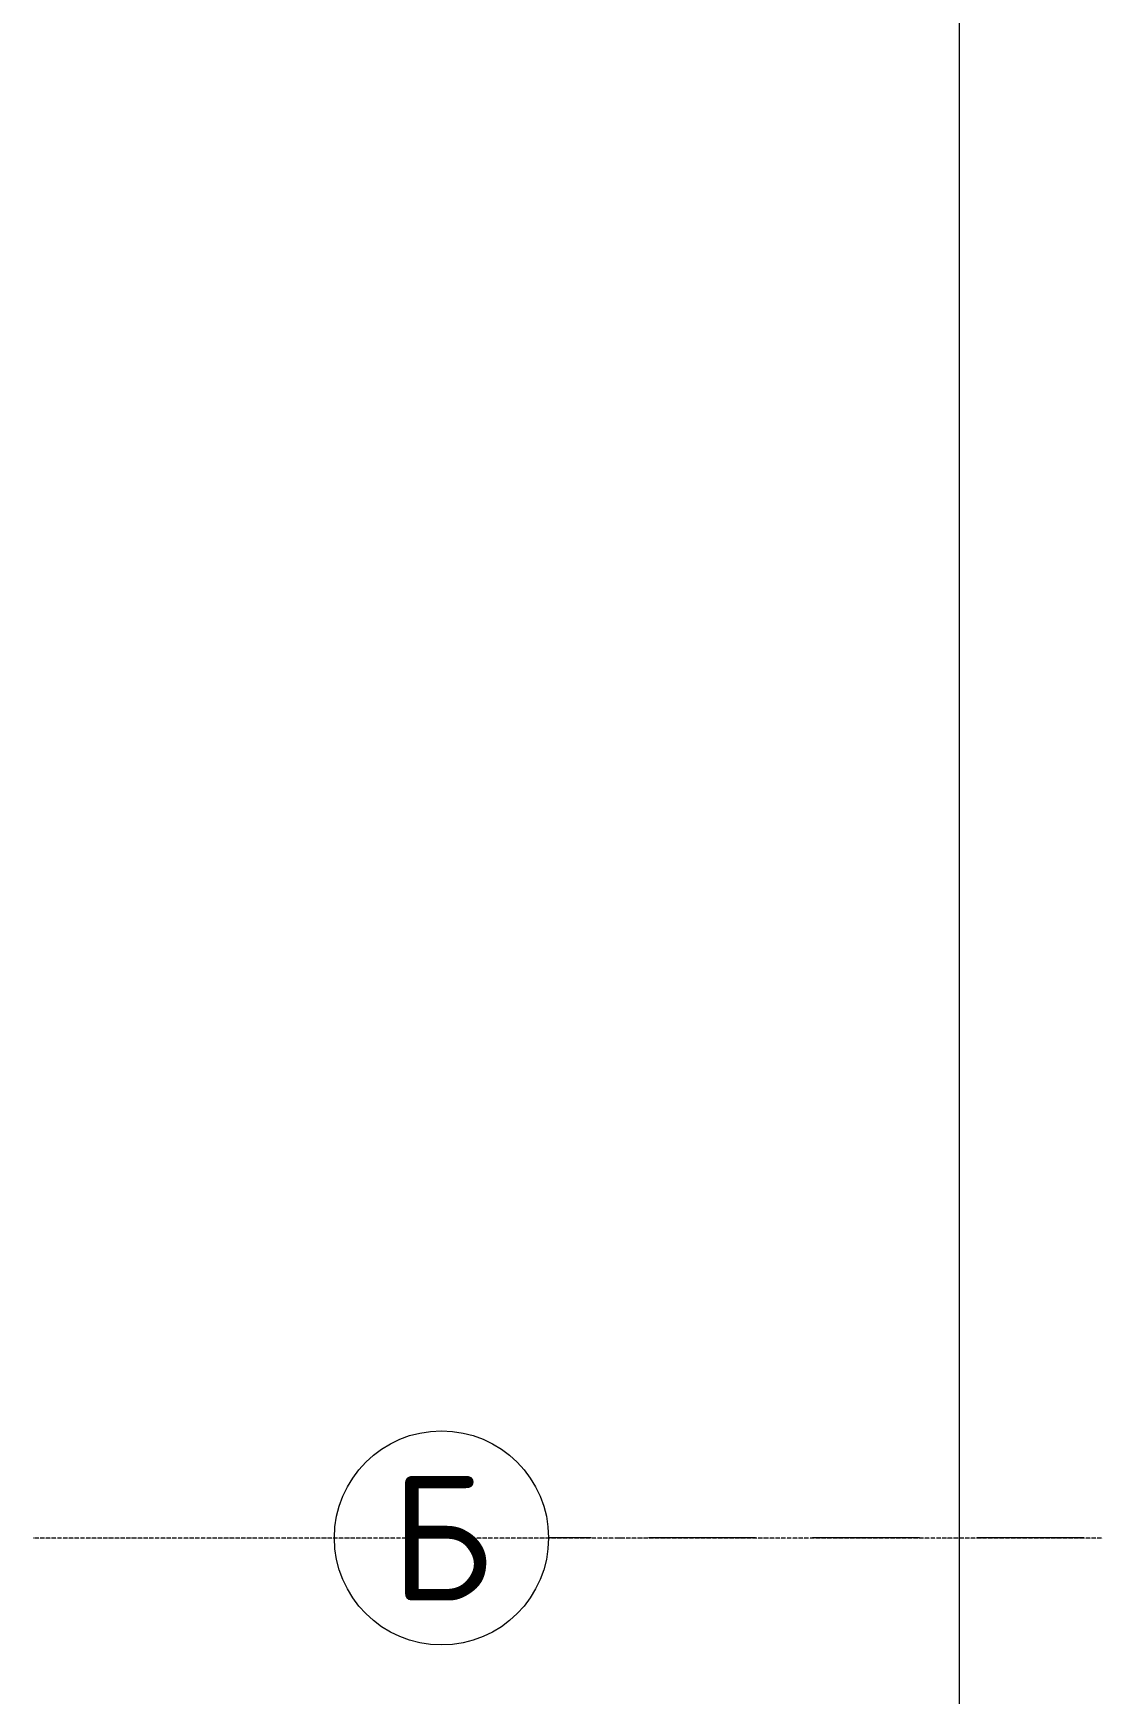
# Model space of a CAD drawing. Header units: millimetres. Extents: x -5016 to 62892, y -6019 to 88916.
# Drawn here: x -3344 to -375, y 40663 to 45316 of the extents above; entities that cross this region are included whole.
import ezdxf
from ezdxf.enums import TextEntityAlignment as Align

# ---------------------------------------------------------------- set-up
doc = ezdxf.new("R2010")
doc.units = ezdxf.units.MM
doc.linetypes.add('ОВ_ШП', pattern=[460, 300, -80, 0, -80])
doc.linetypes.add('Осевая 12-2-2', pattern=[16, 12, -2, 0, -2])
for name, color, linetype, lineweight in [('A-FLOR', 9, 'Continuous', 13), ('S-GRID', 8, 'Continuous', 13), ('АР_подложка', 8, 'Continuous', 13), ('ОВ_размеры', 7, 'Continuous', 13)]:
    doc.layers.add(name, color=color, linetype=linetype, lineweight=lineweight)
doc.styles.add('GOST', font='isocpeur.ttf', dxfattribs={"width": 0.9})

# ---------------------------------------------------------------- blocks, each defined once
blk = doc.blocks.new('АР_plan2')
at = {"layer": 'A-FLOR'}
blk.add_line((1418.2, 22122.6), (1418.2, 3122.6), dxfattribs=at)
at = {"layer": 'S-GRID', "color": 251, "linetype": 'Осевая 12-2-2', "true_color": 0x646464}
blk.add_line((23375.6, 5772.6), (-1176.1, 5772.6), dxfattribs=at)

msp = doc.modelspace()

# ---------------------------------------------------------------- block references
at = {"layer": 'АР_подложка'}
msp.add_blockref('АР_plan2', (-2168, 35327), dxfattribs=at)

# ---------------------------------------------------------------- next in the draw order: linework, layer by layer
at = {"layer": 'ОВ_размеры', "linetype": 'ОВ_ШП'}
msp.add_lwpolyline([(-400, 41100), (-1900, 41100)], dxfattribs=at)
at = {"layer": 'ОВ_размеры'}
msp.add_circle((-2200, 41100), 300, dxfattribs=at)

# ---------------------------------------------------------------- next in the draw order: texts
at = {"layer": 'ОВ_размеры', "style": 'GOST'}
msp.add_text('Б', height=350, dxfattribs=at).set_placement((-2200, 41100), align=Align.MIDDLE_CENTER)

doc.saveas('drawing.dxf')
